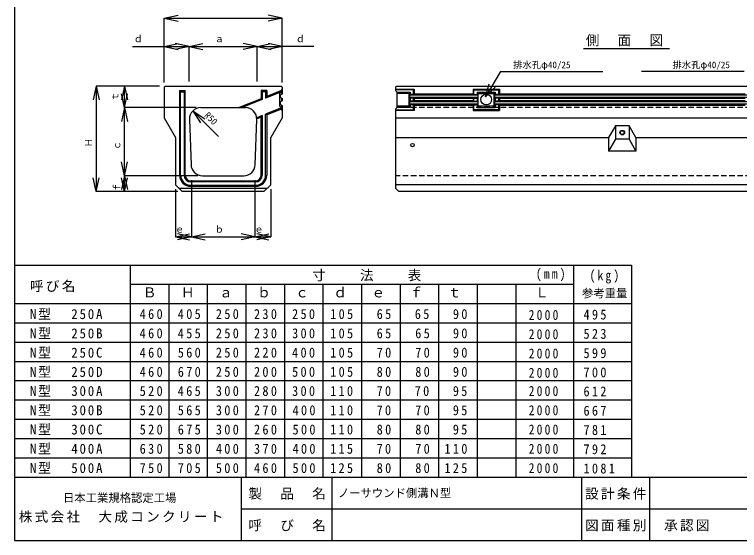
# Model space of a CAD drawing. Units: millimetres, scale not verified. Extents: x -2700 to 2700, y -1900 to 1800.
# Drawn here: x -2700 to 497, y -1900 to 420 of the extents above; entities that cross this region are included whole.
import ezdxf
from ezdxf.enums import TextEntityAlignment as Align

# ---------------------------------------------------------------- set-up
doc = ezdxf.new("R2010")
doc.units = ezdxf.units.MM
doc.header["$LTSCALE"] = 20
doc.linetypes.add('DASHED1', pattern=[1.8, 1.2, -0.6])
for name, color, linetype in [('0-1_1', 3, 'Continuous'), ('0-2_2', 4, 'Continuous'), ('F-0_240', 2, 'Continuous')]:
    doc.layers.add(name, color=color, linetype=linetype)
doc.styles.add('ＭＳ ゴシック', font='')
doc.styles.get('ＭＳ ゴシック').set_extended_font_data('MS Gothic')

msp = doc.modelspace()

# ---------------------------------------------------------------- linework, layer by layer
at = {"layer": '0-1_1'}
for p, q in [((-2040, 100.05), (-2036, 104.05)), ((-2040, 100.05), (-2040, -35.95)), ((-2036, 104.05), (-1524, 104.05)), ((-1520, 100.05), (-1524, 104.05)), ((-1520, 100.05), (-1520, 69.05)), ((-1016, 104.05), (-1020, 100.05)), ((-1016, 104.05), (976, 104.05)), ((-1972.5, 84.05), (-1972.5, -288.45)), ((-1967.5, -288.45), (-1967.5, 79.05)), ((-1952.5, 79.05), (-1952.5, -288.45)), ((-1947.5, -288.45), (-1947.5, 84.05)), ((-1612.5, 84.05), (-1612.5, 47.97)), ((-1607.5, 79.05), (-1607.5, 44.59)), ((-1592.5, 79.05), (-1592.5, 50.64)), ((-1523, 78.66), (-1592.5, 50.64)), ((-1587.5, 84.05), (-1587.5, 58.05)), ((-1523, 84.05), (-1587.5, 58.05)), ((-1520, 91.05), (-1523, 88.05)), ((-1523, 88.05), (-1523, 67.39)), ((-1020, 91.05), (-937, 91.05)), ((-940, 88.05), (-1020, 88.05)), ((-1014, 79.05), (-1014, 7.85)), ((-1014, 78.05), (-955, 78.05)), ((-955, 78.05), (-960, 71.05)), ((-958, 64.05), (-958, 54.05)), ((-657, 64.05), (-958, 64.05)), ((-955, 78.05), (-955, 67.05)), ((-937, 91.05), (-940, 88.05)), ((-940, 67.05), (-940, 88.05)), ((-937, 91.05), (-937, 69.05)), ((-678, 69.05), (-937, 69.05)), ((-678, 91.05), (-675, 88.05)), ((-678, 91.05), (-678, 69.05)), ((-678, 91.05), (-562, 91.05)), ((-675, 67.05), (-675, 88.05)), ((-675, 88.05), (-565, 88.05)), ((-660, 78.05), (-655, 71.05)), ((-660, 78.05), (-660, 67.05)), ((-660, 78.05), (-580, 78.05)), ((-657, 64.05), (-657, 54.05)), ((-655, 17.05), (-655, 71.05)), ((-655, 71.05), (-585, 71.05)), ((-580, 78.05), (-585, 71.05)), ((-585, 17.05), (-585, 71.05)), ((-583, 64.05), (-583, 54.05)), ((543, 64.05), (-583, 64.05)), ((-580, 78.05), (-580, 67.05)), ((-562, 91.05), (-565, 88.05)), ((-565, 67.05), (-565, 88.05)), ((-562, 91.05), (-562, 69.05)), ((522, 69.05), (-562, 69.05)), ((-1612.5, 47.97), (-1709, 9.05)), ((-1607.5, 44.59), (-1695.63, 9.05)), ((-1612.5, 47.97), (-1607.5, 44.59)), ((-1592.5, 50.64), (-1587.5, 58.05)), ((-1523, 50.72), (-1523, 37.39)), ((-1520, 49.05), (-1520, 39.05)), ((-955, 51.05), (-958, 54.05)), ((-657, 54.05), (-958, 54.05)), ((-958, 34.05), (-958, 24.05)), ((-657, 34.05), (-958, 34.05)), ((-940, 51.05), (-955, 51.05)), ((-955, 51.05), (-955, 37.05)), ((-937, 49.05), (-940, 51.05)), ((-940, 37.05), (-940, 51.05)), ((-937, 49.05), (-937, 39.05)), ((-678, 49.05), (-937, 49.05)), ((-678, 39.05), (-937, 39.05)), ((-678, 49.05), (-675, 51.05)), ((-678, 49.05), (-678, 39.05)), ((-675, 51.05), (-660, 51.05)), ((-675, 37.05), (-675, 51.05)), ((-660, 51.05), (-657, 54.05)), ((-660, 51.05), (-660, 37.05)), ((-657, 34.05), (-657, 24.05)), ((-580, 51.05), (-583, 54.05)), ((543, 54.05), (-583, 54.05)), ((-583, 34.05), (-583, 24.05)), ((543, 34.05), (-583, 34.05)), ((-565, 51.05), (-580, 51.05)), ((-580, 51.05), (-580, 37.05)), ((-562, 49.05), (-565, 51.05)), ((-565, 37.05), (-565, 51.05)), ((-562, 49.05), (-562, 39.05)), ((522, 49.05), (-562, 49.05)), ((522, 39.05), (-562, 39.05)), ((-1878.3, 9.05), (-1681.69, 9.05)), ((-1523, 8.27), (-1592.5, -19.75)), ((-1523, 2.88), (-1587.5, -23.13)), ((-1523, 20.72), (-1523, 0.05)), ((-1523, 0.05), (-1520, -2.95)), ((-1520, 19.05), (-1520, -35.95)), ((-1020, 2.85), (-1014, 7.85)), ((-1020, 2.85), (-1020, -345.95)), ((-1020, 0.05), (-940, 0.05)), ((-955, 10.05), (-1014, 10.05)), ((-955, 10.05), (-960, 17.05)), ((-657, 24.05), (-958, 24.05)), ((-955, 21.05), (-955, 10.05)), ((-940, 0.05), (-940, 21.05)), ((-937, -2.95), (-940, 0.05)), ((-937, 19.05), (-937, -2.95)), ((-678, 19.05), (-937, 19.05)), ((-678, 19.05), (-678, -2.95)), ((-678, -2.95), (-675, 0.05)), ((-675, 0.05), (-675, 21.05)), ((-565, 0.05), (-675, 0.05)), ((-660, 21.05), (-660, 10.05)), ((-660, 10.05), (-655, 17.05)), ((-660, 10.05), (-580, 10.05)), ((-655, 17.05), (-585, 17.05)), ((-580, 10.05), (-585, 17.05)), ((543, 24.05), (-583, 24.05)), ((-580, 21.05), (-580, 10.05)), ((-565, 0.05), (-565, 21.05)), ((-562, -2.95), (-565, 0.05)), ((-562, 19.05), (-562, -2.95)), ((522, 19.05), (-562, 19.05)), ((-1607.5, -25.8), (-1631.97, -35.67)), ((-1607.5, -25.8), (-1612.5, -33.21)), ((-1607.5, -25.8), (-1607.5, -288.45)), ((-1587.5, -23.13), (-1592.5, -19.75)), ((-1592.5, -288.45), (-1592.5, -19.75)), ((-1587.5, -22.95), (-1587.5, -288.45)), ((-937, -2.95), (-1020, -2.95)), ((-678, -2.95), (-562, -2.95)), ((-2040, -35.95), (-1990, -122.55)), ((-1928.28, -42.61), (-1921.61, -242.61)), ((-1638.39, -242.61), (-1631.72, -42.61)), ((-1612.5, -33.21), (-1631.69, -40.95)), ((-1612.5, -288.45), (-1612.5, -33.21)), ((-1520, -35.95), (-1570, -122.55)), ((-1020, -35.95), (980, -35.95)), ((-50, -70.59), (-80, -122.55)), ((-50, -70.59), (-50, -130.59)), ((10, -70.59), (-50, -70.59)), ((10, -70.59), (10, -130.59)), ((40, -122.55), (10, -70.59)), ((-1990, -122.55), (-1990, -330.95)), ((-1570, -330.95), (-1570, -122.55)), ((-1020, -122.55), (-80, -122.55)), ((-80, -122.55), (-80, -182.55)), ((40, -122.55), (40, -182.55)), ((40, -122.55), (980, -122.55)), ((-50, -130.59), (-80, -182.55)), ((10, -130.59), (-50, -130.59)), ((10, -130.59), (40, -182.55)), ((40, -182.55), (-80, -182.55)), ((-1922.5, -313.45), (-1637.5, -313.45)), ((-1637.5, -318.45), (-1922.5, -318.45)), ((-1871.64, -290.95), (-1688.36, -290.95)), ((-1960, -360.95), (-1990, -330.95)), ((-1975, -345.95), (-1585, -345.95)), ((-1922.5, -333.45), (-1637.5, -333.45)), ((-1637.5, -338.45), (-1922.5, -338.45)), ((-1600, -360.95), (-1570, -330.95)), ((980, -330.95), (-1020, -330.95)), ((-1005, -360.95), (-1020, -345.95)), ((-1600, -360.95), (-1960, -360.95)), ((965, -360.95), (-1005, -360.95))]:
    msp.add_line(p, q, dxfattribs=at)
at = {"layer": '0-1_1', "linetype": 'DASHED1'}
for p, q in [((980, 9.05), (-1014, 9.05)), ((980, -290.95), (-1020, -290.95))]:
    msp.add_line(p, q, dxfattribs=at)
at = {"layer": '0-1_1'}
for points in [[(-1020, 100.05), (-1020, 84.05), (-1014, 79.05)], [(-1972.5, 84.05), (-1947.5, 84.05), (-1952.5, 79.05)], [(-1972.5, 84.05), (-1967.5, 79.05), (-1952.5, 79.05)], [(-1587.5, 84.05), (-1612.5, 84.05), (-1607.5, 79.05)], [(-1587.5, 84.05), (-1592.5, 79.05), (-1607.5, 79.05)], [(-1523, 78.05), (-1532, 71.05), (-1532, 17.05), (-1523, 10.05)], [(-1520, 69.05), (-1529, 64.05), (-1529, 54.05), (-1520, 49.05)], [(-1014, 17.05), (-960, 17.05), (-960, 71.05), (-1014, 71.05)], [(-937, 69.05), (-940, 67.05), (-955, 67.05), (-958, 64.05)], [(-678, 69.05), (-675, 67.05), (-660, 67.05), (-657, 64.05)], [(-562, 69.05), (-565, 67.05), (-580, 67.05), (-583, 64.05)], [(-1520, 39.05), (-1529, 34.05), (-1529, 24.05), (-1520, 19.05)], [(-937, 39.05), (-940, 37.05), (-955, 37.05), (-958, 34.05)], [(-678, 39.05), (-675, 37.05), (-660, 37.05), (-657, 34.05)], [(-562, 39.05), (-565, 37.05), (-580, 37.05), (-583, 34.05)], [(-937, 19.05), (-940, 21.05), (-955, 21.05), (-958, 24.05)], [(-678, 19.05), (-675, 21.05), (-660, 21.05), (-657, 24.05)], [(-562, 19.05), (-565, 21.05), (-580, 21.05), (-583, 24.05)]]:
    msp.add_lwpolyline(points, dxfattribs=at)
msp.add_circle((-620, 44.96), 24.02, dxfattribs=at)
at = {"layer": '0-1_1', "color": 7}
for centre, radius in [((-20, -100.95), 10), ((-20, -100.95), 8), ((-945, -155.95), 7.5)]:
    msp.add_circle(centre, radius, dxfattribs=at)
at = {"layer": '0-1_1'}
for centre, radius, start, end in [((-1878.3, -40.95), 50, 90, 181.90916), ((-1681.69, -40.95), 50, 358.09085, 90), ((-1871.64, -240.95), 50, 181.90916, 270), ((-1688.36, -240.95), 50, 270, 358.09085), ((-1922.5, -288.45), 50, 180, 270), ((-1922.5, -288.45), 45, 180, 270), ((-1922.5, -288.45), 30, 180, 270), ((-1922.5, -288.45), 25, 180, 270), ((-1637.5, -288.45), 25, 270, 0), ((-1637.5, -288.45), 30, 270, 0), ((-1637.5, -288.45), 45, 270, 0), ((-1637.5, -288.45), 50, 270, 0)]:
    msp.add_arc(centre, radius, start, end, dxfattribs=at)
at = {"layer": '0-2_2'}
for p, q in [((-2040, 404.05), (-1978.86, 417.05)), ((-1520, 404.05), (-1581.13, 417.05)), ((-2040, 120.05), (-2040, 404.05)), ((-2040, 404.05), (-1520, 404.05)), ((-2040, 404.05), (-1978.86, 391.06)), ((-1520, 404.05), (-1581.13, 391.06)), ((-1520, 120.05), (-1520, 404.05)), ((-1930, 279.05), (-1868.86, 292.05)), ((-1630, 279.05), (-1691.13, 292.05)), ((-1630, 279.05), (-1568.86, 292.05)), ((-1520, 279.05), (-1581.13, 292.05)), ((-2040, 279.05), (-1978.86, 266.06)), ((-1930, 279.05), (-1991.13, 266.06)), ((-1930, 124.05), (-1930, 279.05)), ((-1930, 279.05), (-1630, 279.05)), ((-1930, 279.05), (-1868.86, 266.06)), ((-1630, 279.05), (-1691.13, 266.06)), ((-1630, 124.05), (-1630, 279.05)), ((-1630, 279.05), (-1570, 279.05)), ((-1630, 279.05), (-1568.86, 266.06)), ((-1570, 279.05), (-1520, 279.05)), ((-1520, 124.05), (-1520, 279.05)), ((-2340, 104.05), (-2352.99, 42.92)), ((-2060, 104.05), (-2340, 104.05)), ((-2340, 104.05), (-2340, -360.95)), ((-2340, 104.05), (-2327, 42.92)), ((-2215, 104.05), (-2227.99, 42.92)), ((-2060, 104.05), (-2215, 104.05)), ((-2215, 9.05), (-2215, 104.05)), ((-2215, 104.05), (-2202, 42.92)), ((-2215, 9.05), (-2227.99, 70.19)), ((-2215, 9.05), (-2202, 70.19)), ((-2215, 9.05), (-2227.99, -52.08)), ((-1898.3, 9.05), (-2215, 9.05)), ((-2215, -290.95), (-2215, 9.05)), ((-2215, 9.05), (-2202, -52.08)), ((-1913.66, -5.59), (-1861.24, -39.63)), ((-2215, -290.95), (-2227.99, -229.81)), ((-2215, -290.95), (-2202, -229.81)), ((-2340, -360.95), (-2352.99, -299.81)), ((-2340, -360.95), (-2327, -299.81)), ((-2215, -290.95), (-2227.99, -352.08)), ((-2215, -360.95), (-2227.99, -299.81)), ((-1891.64, -290.95), (-2215, -290.95)), ((-2215, -360.95), (-2215, -290.95)), ((-2215, -290.95), (-2202, -352.08)), ((-2215, -360.95), (-2202, -299.81)), ((-1920, -310.95), (-1920, -560.95)), ((-1640, -310.95), (-1640, -560.95)), ((-1990, -350.95), (-1990, -560.95)), ((-1570, -350.95), (-1570, -560.95)), ((-1980, -360.95), (-2340, -360.95)), ((-1980, -360.95), (-2215, -360.95)), ((-1990, -560.95), (-1928.86, -547.95)), ((-1990, -560.95), (-1920, -560.95)), ((-1990, -560.95), (-1928.86, -573.94)), ((-1920, -560.95), (-1981.13, -547.95)), ((-1920, -560.95), (-1981.13, -573.94)), ((-1920, -560.95), (-1858.86, -547.95)), ((-1920, -560.95), (-1640, -560.95)), ((-1920, -560.95), (-1858.86, -573.94)), ((-1640, -560.95), (-1701.13, -547.95)), ((-1640, -560.95), (-1701.13, -573.94)), ((-1640, -560.95), (-1578.86, -547.95)), ((-1640, -560.95), (-1570, -560.95)), ((-1640, -560.95), (-1578.86, -573.94)), ((-1570, -560.95), (-1631.13, -547.95)), ((-1570, -560.95), (-1631.13, -573.94))]:
    msp.add_line(p, q, dxfattribs=at)
at = {"layer": '0-2_2', "color": 7}
for p, q in [((-190.81, 269.58), (189, 269.58)), ((-557.4, 168.24), (-507.4, 168.24)), ((-507.4, 168.24), (-105.4, 168.24)), ((467.4, 168.24), (65.4, 168.24)), ((517.4, 168.24), (467.4, 168.24)), ((-622.68, 56.9), (-579.97, 99.04)), ((-2700, -685), (20, -685)), ((-2190, -685), (-2190, -1620)), ((-235, -685), (-235, -1620)), ((20, -685), (20, -1620)), ((-2190, -770), (-235, -770)), ((-2020, -770), (-2020, -1620)), ((-1850, -770), (-1850, -1620)), ((-1680, -770), (-1680, -1620)), ((-1510, -770), (-1510, -1620)), ((-1340, -770), (-1340, -1620)), ((-1170, -770), (-1170, -1620)), ((-1000, -770), (-1000, -1620)), ((-830, -770), (-830, -1620)), ((-660, -770), (-660, -1620)), ((-490, -770), (-490, -1620)), ((-2700, -855), (20, -855)), ((-2700, -940), (20, -940)), ((-2700, -1025), (20, -1025)), ((-2700, -1110), (20, -1110)), ((-2700, -1195), (20, -1195)), ((-2700, -1280), (20, -1280)), ((-2700, -1365), (20, -1365)), ((-2700, -1450), (20, -1450)), ((-2700, -1535), (20, -1535))]:
    msp.add_line(p, q, dxfattribs=at)
at = {"layer": '0-2_2'}
for points in [[(-2180, 279.05), (-2040, 279.05), (-1978.86, 292.05)], [(-1990, 279.05), (-1930, 279.05), (-1991.13, 292.05)], [(-2040, 124.05), (-2040, 279.05), (-1990, 279.05)], [(-1380, 279.05), (-1520, 279.05), (-1581.13, 266.06)], [(-1800.52, -118.73), (-1913.66, -5.59), (-1879.62, -58.01)]]:
    msp.add_lwpolyline(points, dxfattribs=at)
at = {"layer": '0-2_2', "color": 7}
msp.add_lwpolyline([(-557.4, 168.24), (-622.68, 56.9), (-606.76, 114.75)], dxfattribs=at)
at = {"layer": 'F-0_240'}
for p, q in [((-2700, 1800), (-2700, -1900)), ((-2700, -1620), (2700, -1620)), ((-1700, -1620), (-1700, -1900)), ((-1300, -1620), (-1300, -1900)), ((-200, -1620), (-200, -1900)), ((100, -1620), (100, -1900)), ((-1700, -1760), (1640, -1760)), ((-2700, -1900), (2700, -1900))]:
    msp.add_line(p, q, dxfattribs=at)

# ---------------------------------------------------------------- texts
at = {"layer": '0-2_2', "style": 'ＭＳ ゴシック'}
for s, height, p in [('ｄ', 29.33, (-2175, 289.06)), ('ａ', 29.33, (-1817.5, 289.06)), ('ｄ', 29.33, (-1460, 289.06)), ('排水孔φ40/25', 29.33, (-501.4, 174.24)), ('排水孔φ40/25', 29.33, (201.4, 174.24)), ('ｂ', 29.33, (-1817.5, -550.95)), ('ｅ', 29.33, (-1992.5, -550.95)), ('ｅ', 29.33, (-1642.5, -550.95)), ('参考重量', 36.66, (-197.45, -839.1)), ('ノーサウンド側溝Ｎ型', 36.66, (-1274.05, -1720))]:
    msp.add_text(s, height=height, dxfattribs=at).set_placement(p, align=Align.BOTTOM_LEFT)
for s, rotation, p in [('ｔ', 90, (-2233.22, 37.65)), ('R50', 315, (-1871.23, -33.87)), ('Ｈ', 90, (-2350, -165.95)), ('ｃ', 90, (-2225, -178.45)), ('ｆ', 90, (-2225, -363.45))]:
    msp.add_text(s, height=29.33, rotation=rotation, dxfattribs=at).set_placement(p, align=Align.BOTTOM_LEFT)
at = {"layer": '0-2_2', "color": 7, "style": 'ＭＳ ゴシック'}
for s, p in [('Ｂ', (-2134, -841)), ('Ｈ', (-1966, -841)), ('ａ', (-1798, -841)), ('ｂ', (-1630, -841)), ('ｃ', (-1462, -841)), ('ｄ', (-1294, -841)), ('ｅ', (-1126, -841)), ('ｆ', (-958, -841)), ('ｔ', (-790, -841)), ('Ｌ', (-404.63, -841))]:
    msp.add_text(s, height=43.99, dxfattribs=at).set_placement(p, align=Align.BOTTOM_LEFT)
at = {"layer": '0-2_2', "color": 7, "char_height": 43.99, "attachment_point": 7, "style": 'ＭＳ ゴシック'}
for s, insert in [('\\T1.17;側\u3000面\u3000図', (-180.81, 279.58)), ('\\T1.17;寸\u3000\u3000法\u3000\u3000表', (-1387.42, -757)), ('\\T1.38;\\W0.85;(mm)', (-401, -757)), ('\\T1.38;\\W0.85;(kg)', (-164.13, -766.62)), ('\\T1.17;呼び名', (-2631.93, -804.68)), ('\\T1.28;\\W0.95;N型\u3000250A', (-2631.94, -926)), ('\\T1.38;\\W0.9;460', (-2148, -923.7)), ('\\T1.38;\\W0.9;405', (-1980, -923.7)), ('\\T1.38;\\W0.9;250', (-1812, -923.7)), ('\\T1.38;\\W0.9;230', (-1644, -923.7)), ('\\T1.38;\\W0.9;250', (-1476, -923.7)), ('\\T1.38;\\W0.9;105', (-1308, -923.7)), ('\\T1.38;\\W0.9;\\~65', (-1140, -923.7)), ('\\T1.38;\\W0.9;\\~65', (-972, -923.7)), ('\\T1.38;\\W0.9;\\~90', (-804, -923.7)), ('\\T1.38;\\W0.85;2000', (-432.63, -927.71)), ('\\T1.38;\\W0.9;495', (-191, -926)), ('\\T1.28;\\W0.95;N型\u3000250B', (-2631.94, -1011)), ('\\T1.38;\\W0.9;460', (-2148, -1008.7)), ('\\T1.38;\\W0.9;455', (-1980, -1008.7)), ('\\T1.38;\\W0.9;250', (-1812, -1008.7)), ('\\T1.38;\\W0.9;230', (-1644, -1008.7)), ('\\T1.38;\\W0.9;300', (-1476, -1008.7)), ('\\T1.38;\\W0.9;105', (-1308, -1008.7)), ('\\T1.38;\\W0.9;\\~65', (-1140, -1008.7)), ('\\T1.38;\\W0.9;\\~65', (-970, -1008.7)), ('\\T1.38;\\W0.9;\\~90', (-804, -1008.7)), ('\\T1.38;\\W0.85;2000', (-432.63, -1012.71)), ('\\T1.38;\\W0.9;523', (-191, -1011)), ('\\T1.28;\\W0.95;N型\u3000250C', (-2631.94, -1096)), ('\\T1.38;\\W0.9;460', (-2148, -1093.7)), ('\\T1.38;\\W0.9;560', (-1980, -1093.7)), ('\\T1.38;\\W0.9;250', (-1812, -1093.7)), ('\\T1.38;\\W0.9;220', (-1644, -1093.7)), ('\\T1.38;\\W0.9;400', (-1476, -1093.7)), ('\\T1.38;\\W0.9;105', (-1308, -1093.7)), ('\\T1.38;\\W0.9;\\~70', (-1140, -1093.7)), ('\\T1.38;\\W0.9;\\~70', (-970, -1093.7)), ('\\T1.38;\\W0.9;\\~90', (-804, -1093.7)), ('\\T1.38;\\W0.85;2000', (-432.63, -1097.71)), ('\\T1.38;\\W0.9;599', (-191, -1096)), ('\\T1.28;\\W0.95;N型\u3000250D', (-2631.94, -1181)), ('\\T1.38;\\W0.9;460', (-2148, -1178.7)), ('\\T1.38;\\W0.9;670', (-1980, -1178.7)), ('\\T1.38;\\W0.9;250', (-1812, -1178.7)), ('\\T1.38;\\W0.9;200', (-1644, -1178.7)), ('\\T1.38;\\W0.9;500', (-1476, -1178.7)), ('\\T1.38;\\W0.9;105', (-1308, -1178.7)), ('\\T1.38;\\W0.9;\\~80', (-1140, -1178.7)), ('\\T1.38;\\W0.9;\\~80', (-970, -1178.7)), ('\\T1.38;\\W0.9;\\~90', (-804, -1178.7)), ('\\T1.38;\\W0.85;2000', (-432.63, -1182.71)), ('\\T1.38;\\W0.9;700', (-191, -1181)), ('\\T1.28;\\W0.95;N型\u3000300A', (-2631.94, -1265)), ('\\T1.38;\\W0.9;520', (-2148, -1263.07)), ('\\T1.38;\\W0.9;465', (-1980, -1263.07)), ('\\T1.38;\\W0.9;300', (-1812, -1263.07)), ('\\T1.38;\\W0.9;280', (-1644, -1263.07)), ('\\T1.38;\\W0.9;300', (-1476, -1263.07)), ('\\T1.37;\\W0.9;110', (-1308, -1263.07)), ('\\T1.37;\\W0.9;\\~70', (-1140, -1263.07)), ('\\T1.37;\\W0.9;\\~70', (-972, -1263.07)), ('\\T1.37;\\W0.9;\\~95', (-804, -1263.07)), ('\\T1.38;\\W0.85;2000', (-432.63, -1263.07)), ('\\T1.38;\\W0.9;612', (-191, -1265)), ('\\T1.28;\\W0.95;N型\u3000300B', (-2631.94, -1350)), ('\\T1.38;\\W0.9;520', (-2148, -1348.07)), ('\\T1.38;\\W0.9;565', (-1980, -1348.07)), ('\\T1.38;\\W0.9;300', (-1812, -1348.07)), ('\\T1.38;\\W0.9;270', (-1644, -1348.07)), ('\\T1.38;\\W0.9;400', (-1474, -1348.07)), ('\\T1.37;\\W0.9;110', (-1308, -1348.07)), ('\\T1.37;\\W0.9;\\~70', (-1140, -1348.07)), ('\\T1.37;\\W0.9;\\~70', (-970, -1348.07)), ('\\T1.37;\\W0.9;\\~95', (-804, -1348.07)), ('\\T1.38;\\W0.85;2000', (-432.63, -1348.07)), ('\\T1.38;\\W0.9;667', (-191, -1350)), ('\\T1.28;\\W0.95;N型\u3000300C', (-2631.94, -1435)), ('\\T1.38;\\W0.9;520', (-2148, -1433.07)), ('\\T1.38;\\W0.9;675', (-1980, -1433.07)), ('\\T1.38;\\W0.9;300', (-1812, -1433.07)), ('\\T1.38;\\W0.9;260', (-1644, -1433.07)), ('\\T1.38;\\W0.9;500', (-1474, -1433.07)), ('\\T1.37;\\W0.9;110', (-1308, -1433.07)), ('\\T1.38;\\W0.9;\\~80', (-1140, -1433.07)), ('\\T1.38;\\W0.9;\\~80', (-970, -1433.07)), ('\\T1.37;\\W0.9;\\~95', (-804, -1433.07)), ('\\T1.38;\\W0.85;2000', (-432.63, -1433.07)), ('\\T1.38;\\W0.9;781', (-191, -1435)), ('\\T1.28;\\W0.95;N型\u3000400A', (-2631.94, -1520)), ('\\T1.38;\\W0.9;630', (-2148, -1518.07)), ('\\T1.38;\\W0.9;580', (-1980, -1518.07)), ('\\T1.38;\\W0.9;400', (-1812, -1518.07)), ('\\T1.38;\\W0.9;370', (-1644, -1518.07)), ('\\T1.38;\\W0.9;400', (-1474, -1518.07)), ('\\T1.37;\\W0.9;115', (-1308, -1518.07)), ('\\T1.37;\\W0.9;\\~70', (-1140, -1518.07)), ('\\T1.38;\\W0.9;\\~70', (-970, -1518.07)), ('\\T1.38;\\W0.9;110', (-804, -1518.07)), ('\\T1.38;\\W0.85;2000', (-432.63, -1518.07)), ('\\T1.38;\\W0.9;792', (-191, -1520)), ('\\T1.28;\\W0.95;N型\u3000500A', (-2631.94, -1605)), ('\\T1.38;\\W0.9;750', (-2148, -1603.07)), ('\\T1.38;\\W0.9;705', (-1980, -1603.07)), ('\\T1.38;\\W0.9;500', (-1812, -1603.07)), ('\\T1.38;\\W0.9;460', (-1644, -1603.07)), ('\\T1.38;\\W0.9;500', (-1474, -1603.07)), ('\\T1.37;\\W0.9;125', (-1308, -1603.07)), ('\\T1.38;\\W0.9;\\~80', (-1140, -1603.07)), ('\\T1.38;\\W0.9;\\~80', (-970, -1603.07)), ('\\T1.37;\\W0.9;125', (-804, -1603.07)), ('\\T1.38;\\W0.85;2000', (-432.63, -1603.07)), ('\\T1.38;\\W0.9;1081', (-191, -1605))]:
    msp.add_mtext(s, dxfattribs=dict(at, insert=insert))
at = {"layer": 'F-0_240', "color": 4, "style": 'ＭＳ ゴシック'}
msp.add_text('日本工業規格認定工場', height=36.66, dxfattribs=at).set_placement((-2486.22, -1741.22), align=Align.BOTTOM_LEFT)
at = {"layer": 'F-0_240', "color": 7, "char_height": 43.99, "attachment_point": 7, "style": 'ＭＳ ゴシック'}
for s, insert in [('\\T1.17;製\u3000品\u3000名', (-1668.33, -1720)), ('\\T1.17;設計条件', (-184.1, -1720)), ('\\T1.17;株式会社\u3000大成コンクリート', (-2681.23, -1822.03)), ('\\T1.17;呼\u3000び\u3000名', (-1668.33, -1860)), ('\\T1.17;図面種別', (-184.1, -1860)), ('\\T1.17;承認図', (164.38, -1860))]:
    msp.add_mtext(s, dxfattribs=dict(at, insert=insert))

doc.saveas('drawing.dxf')
